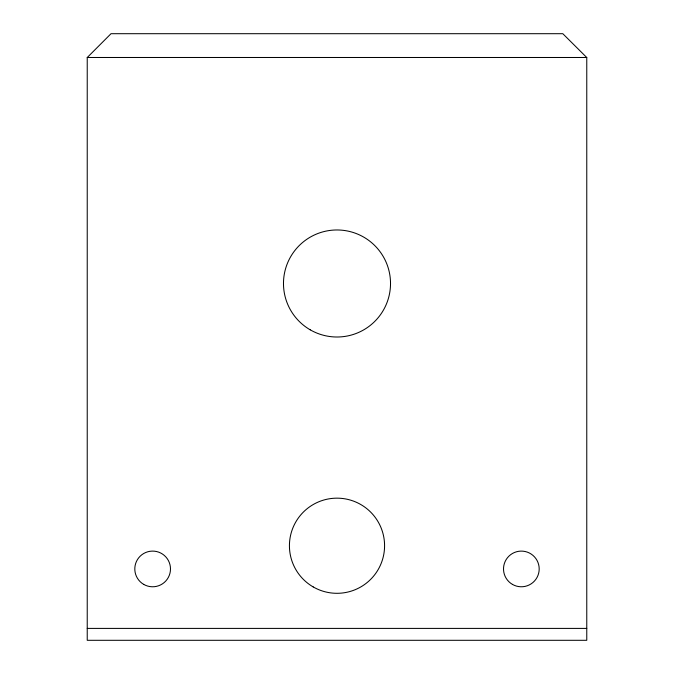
<?xml version="1.0" encoding="UTF-8"?>
<svg xmlns="http://www.w3.org/2000/svg" width="674" height="674" viewBox="0 0 674 674"><rect width="100%" height="100%" fill="white"/><g stroke="black" fill="none" stroke-linecap="round" stroke-linejoin="round"><path stroke-width="1.01" d="M87.232 57.526L111.016 33.7L562.807 33.7L586.768 57.526L586.768 640.3L87.232 640.3L87.232 57.484L586.768 57.492M87.232 628.404L586.768 628.404M310.242 329.839A53.524 53.524 0 0 0 390.524 283.484A53.524 53.524 0 0 0 310.242 237.138A53.524 53.524 0 0 0 310.242 329.839M512.434 584.392A17.844 17.844 0 0 0 539.192 568.94A17.844 17.844 0 0 0 512.434 553.489A17.844 17.844 0 0 0 512.434 584.392M143.722 584.392A17.844 17.844 0 0 0 170.488 568.94A17.844 17.844 0 0 0 143.722 553.489A17.844 17.844 0 0 0 143.722 584.392M313.216 586.936A47.576 47.576 0 0 0 384.576 545.729A47.576 47.576 0 0 0 313.216 504.531A47.576 47.576 0 0 0 313.216 586.936"/></g></svg>
